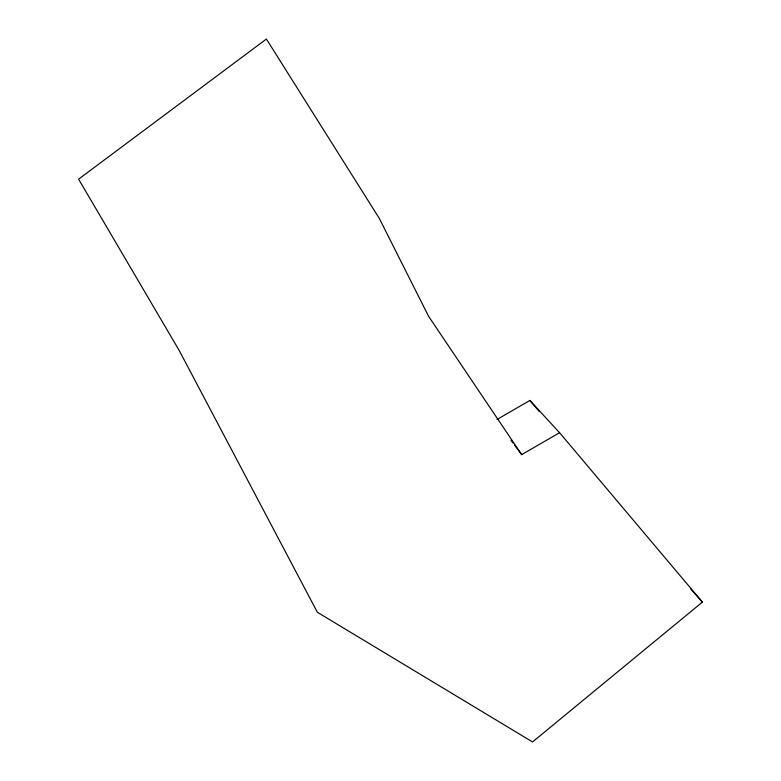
<?xml version="1.0" encoding="UTF-8"?>
<svg xmlns="http://www.w3.org/2000/svg" width="781" height="781" viewBox="0 0 781 781"><rect width="100%" height="100%" fill="white"/><g stroke="black" fill="none" stroke-linecap="round" stroke-linejoin="round"><path stroke-width="1.17" d="M702.402 602.083L532.535 741.95L317.34 612.245L179.396 350.825L78.598 179.152L266.399 39.05L379.332 218.436L428.544 316.217L521.659 454.63L559.587 432.723L702.402 602.083L690.414 588.649M496.98 419.495L529.899 400.448L559.587 432.723M529.899 400.448L539.31 411.587M510.95 440.24L513.088 443.12M514.513 445.033L521.659 454.63"/></g></svg>
